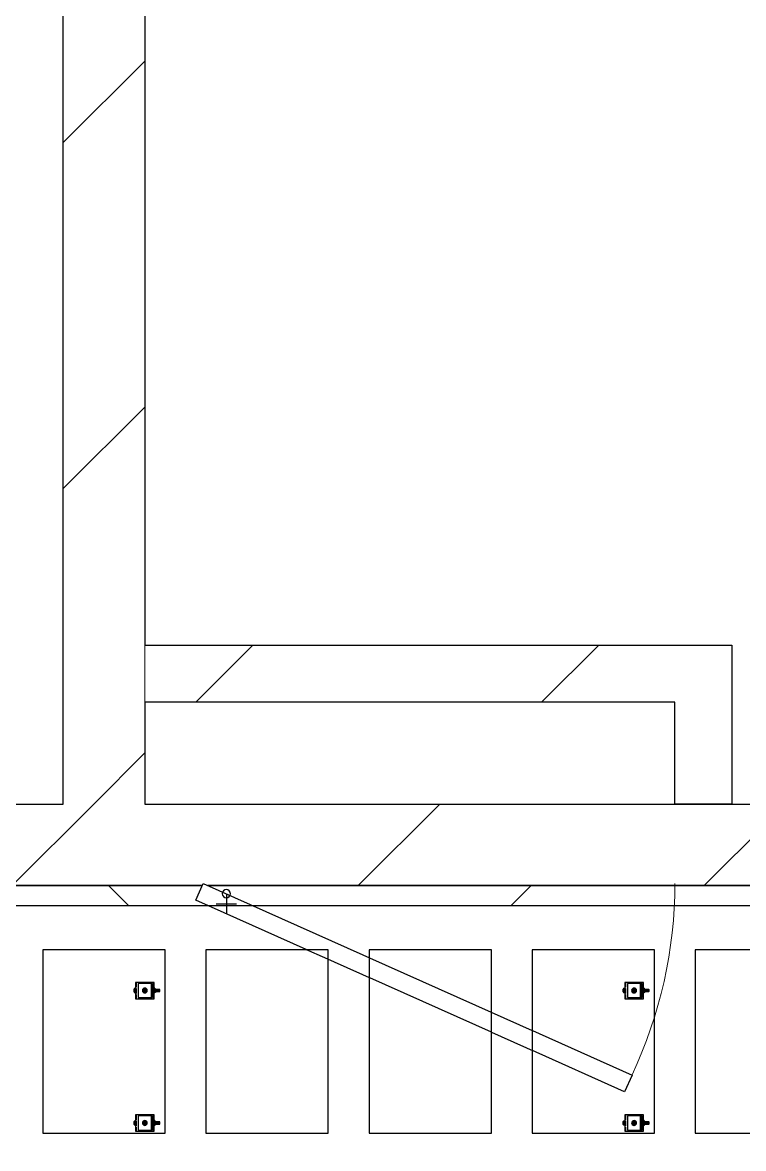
# Model space of a CAD drawing. Header units: millimetres. Extents: x -962357 to -591296, y -195428 to 59420.
# Drawn here: x -826980 to -825212, y 7300 to 10062 of the extents above; entities that cross this region are included whole.
import ezdxf

# ---------------------------------------------------------------- set-up
doc = ezdxf.new("R2010")
doc.units = ezdxf.units.MM
doc.linetypes.add('ACAD_ISO02W100', pattern=[15, 12, -3])
for name, color, linetype in [('000 - CSD_PL_001 - ASCESSORIES', 251, 'Continuous'), ('000 - H A T C H', 8, 'Continuous'), ('000 - WIPEOUT', 250, 'Continuous'), ('001 - ASCESSORIES', 251, 'Continuous'), ('A11_ALU.SOLID SHEET', 2, 'Continuous')]:
    doc.layers.add(name, color=color, linetype=linetype)
for name, color, linetype, lineweight in [('A-DOOR', 3, 'Continuous', 25), ('A-DOOR-E', 2, 'Continuous', 25), ('A-DOOR-OPNG', 2, 'Continuous', 9), ('A-FLOR-E', 2, 'Continuous', 9), ('A-GLAZ-CURT', 2, 'Continuous', 9), ('A-WALL', 5, 'Continuous', 9), ('A-WALL-FNSH', 2, 'Continuous', 9), ('A-WALL-PATT', 1, 'Continuous', 9)]:
    doc.layers.add(name, color=color, linetype=linetype, lineweight=lineweight)
doc.layers.get('000 - CSD_PL_001 - ASCESSORIES').off()
pattern_1 = [(45, (2.4, 1), (-424.26407, 424.26407), [])]

# ---------------------------------------------------------------- blocks, each defined once
blk = doc.blocks.new('PPLS-PP19_Custom Tile Pattern - Custom Tile Pattern-16106263-4180-01 LOWER PLATFORM LEVEL - REFLECTED CEILING PLAN')
at = {"layer": 'A-GLAZ-CURT'}
for p, q in [((-300, 0), (300, 0)), ((300, 0), (-300, 0)), ((-134.2, 0), (-140, 0)), ((230.1, 0), (300, 0)), ((-300, -50), (300, -50)), ((300, -50), (-300, -50))]:
    blk.add_line(p, q, dxfattribs=at)
at = {"layer": 'A-GLAZ-CURT', "flags": 128}
for points in [[(-300, 0), (-291.6, 0), (-283.3, 0), (-275.2, 0), (-267.3, 0), (-259.5, 0), (-251.8, 0), (-244.2, 0), (-236.7, 0), (-229.4, 0), (-222.1, 0), (-214.8, 0), (-207.7, 0), (-200.8, 0), (-194, 0), (-187.5, 0), (-181.4, 0)], [(-190.4, 0), (-196.4, 0), (-202.6, 0), (-209, 0), (-215.7, 0), (-222.6, 0), (-229.7, 0), (-237, 0), (-244.4, 0), (-252, 0), (-259.7, 0), (-267.5, 0), (-275.5, 0), (-283.6, 0), (-291.7, 0), (-300, 0)], [(-149.4, 0), (-141.8, 0), (-132.8, 0), (-126.1, 0)]]:
    blk.add_lwpolyline(points, dxfattribs=at)
at = {"layer": 'A-GLAZ-CURT'}
for points, knots in [([(-300, 0), (-284.7, 0), (-236.6, 0), (-176.1, 0), (-138.3, 0), (-124.9, 0)], [-5323.127839, -5323.127839, -5323.127839, -5323.127839, -4502.809032, -2700.551212, -1108.984966, -1108.984966, -1108.984966, -1108.984966]), ([(-159.2, 0), (-159.6, 0), (-163.4, 0), (-174, 0), (-185.6, 0), (-209.8, 0), (-232, 0), (-248.9, 0), (-253.5, 0), (-253.7, 0)], [-2257.973564, -2257.973564, -2257.973564, -2257.973564, -2237.412286, -2029.680487, -1755.085331, -1400.429864, -858.079193, -543.655514, -531.287897, -531.287897, -531.287897, -531.287897]), ([(-143.3, 0), (-144.7, 0), (-149.9, 0), (-162, 0), (-177.9, 0), (-199.5, 0), (-215.4, 0), (-225.5, 0), (-226.7, 0)], [-2390.191866, -2390.191866, -2390.191866, -2390.191866, -2308.929706, -2113.765672, -1763.376603, -1422.553702, -978.033455, -910.549282, -910.549282, -910.549282, -910.549282]), ([(-128, 0), (-130.6, 0), (-136.8, 0), (-144.4, 0), (-147.1, 0)], [-5691.037617, -5691.037617, -5691.037617, -5691.037617, -5508.838257, -5319.88299, -5319.88299, -5319.88299, -5319.88299]), ([(-65.9, 0), (-70.5, 0), (-83.9, 0), (-110.9, 0), (-128.7, 0), (-142.4, 0), (-143.6, 0)], [-7788.403577, -7788.403577, -7788.403577, -7788.403577, -7508.296369, -7004.680444, -6449.282163, -6393.465623, -6393.465623, -6393.465623, -6393.465623]), ([(-118.2, 0), (-119.4, 0), (-122.1, 0), (-125.4, 0), (-127, 0), (-127.4, 0)], [-164.249813, -164.249813, -164.249813, -164.249813, -98.539552, -24.539552, 0, 0, 0, 0]), ([(-126.5, 0), (-122.4, 0), (-108.7, 0), (-90.8, 0), (-77.2, 0), (-72.3, 0)], [-5231.017328, -5231.017328, -5231.017328, -5231.017328, -4994.692869, -4542.524482, -4234.633075, -4234.633075, -4234.633075, -4234.633075]), ([(-125.7, 0), (-125.3, 0), (-120.4, 0), (-107.3, 0), (-90.4, 0), (-75.3, 0), (-68.4, 0), (-65.1, 0), (-63.6, 0)], [-4082.700899, -4082.700899, -4082.700899, -4082.700899, -4054.690705, -3793.097032, -3402.597032, -3144.956779, -3050.982048, -2969.237017, -2969.237017, -2969.237017, -2969.237017]), ([(-114.9, 0), (-108, 0), (-98.7, 0), (-91.2, 0), (-90.5, 0)], [-6773.888853, -6773.888853, -6773.888853, -6773.888853, -6236.997189, -6184.855039, -6184.855039, -6184.855039, -6184.855039]), ([(-58.7, 0), (-59.6, 0), (-65.7, 0), (-81.2, 0), (-99.4, 0), (-111.4, 0), (-113.3, 0)], [-1113.463882, -1113.463882, -1113.463882, -1113.463882, -1060.00838, -740.068933, -229.489605, -123.718209, -123.718209, -123.718209, -123.718209]), ([(-39.2, 0), (-39.7, 0), (-45.3, 0), (-56.2, 0), (-75.6, 0), (-92, 0), (-103.2, 0), (-106.1, 0)], [-1826.829157, -1826.829157, -1826.829157, -1826.829157, -1792.521578, -1466.981642, -1208.454564, -789.402658, -608.943052, -608.943052, -608.943052, -608.943052]), ([(-96.4, 0), (-96.2, 0), (-90.9, 0), (-71.3, 0), (-42.5, 0), (-15.2, 0), (-3.8, 0), (-1, 0)], [-5115.12164, -5115.12164, -5115.12164, -5115.12164, -5103.229623, -4799.173296, -4065.652676, -3589.737505, -3410.081093, -3410.081093, -3410.081093, -3410.081093]), ([(-67.9, 0), (-73, 0), (-81.1, 0), (-89.2, 0), (-91.8, 0)], [-2627.997013, -2627.997013, -2627.997013, -2627.997013, -2193.204658, -1970.99776, -1970.99776, -1970.99776, -1970.99776]), ([(-79.5, 0), (-79.3, 0), (-74.9, 0), (-70.9, 0), (-67.4, 0)], [-1286.743147, -1286.743147, -1286.743147, -1286.743147, -1274.333717, -1073.56893, -1073.56893, -1073.56893, -1073.56893]), ([(-29, 0), (-34, 0), (-43.7, 0), (-55.8, 0), (-63.3, 0), (-65.5, 0)], [-2680.714891, -2680.714891, -2680.714891, -2680.714891, -2413.671296, -2161.752162, -2037.343317, -2037.343317, -2037.343317, -2037.343317]), ([(31.2, 0), (26, 0), (12, 0), (-16.9, 0), (-42.2, 0), (-56.4, 0), (-58.5, 0)], [-4496.803627, -4496.803627, -4496.803627, -4496.803627, -4222.080604, -3745.412743, -2981.410125, -2831.320802, -2831.320802, -2831.320802, -2831.320802]), ([(-49.8, 0), (-48.2, 0), (-45.4, 0), (-42.6, 0), (-41.8, 0)], [-4417.7536, -4417.7536, -4417.7536, -4417.7536, -4321.566175, -4270.495146, -4270.495146, -4270.495146, -4270.495146]), ([(71, 0), (70.7, 0), (65.3, 0), (53.5, 0), (37, 0), (24.1, 0), (12.8, 0), (-2.9, 0), (-20.6, 0), (-32.8, 0), (-42.4, 0), (-47, 0), (-47.8, 0)], [-2966.590051, -2966.590051, -2966.590051, -2966.590051, -2950.589685, -2634.532728, -2313.748533, -2106.613311, -1925.670641, -1617.263037, -1290.787923, -1039.307308, -819.71621, -773.893057, -773.893057, -773.893057, -773.893057]), ([(-45.9, 0), (-43, 0), (-37.8, 0), (-33.6, 0), (-32.3, 0)], [-3487.344885, -3487.344885, -3487.344885, -3487.344885, -3315.260113, -3238.248822, -3238.248822, -3238.248822, -3238.248822]), ([(-31.3, 0), (-28.4, 0), (-17, 0), (8.8, 0), (43.4, 0), (68.5, 0), (77.9, 0), (79.3, 0)], [-6062.162279, -6062.162279, -6062.162279, -6062.162279, -5862.463379, -5340.621928, -4573.028122, -4094.177415, -3998.447461, -3998.447461, -3998.447461, -3998.447461]), ([(2.8, 0), (-4.7, 0), (-14.7, 0), (-28.9, 0), (-31.3, 0)], [-9880.810509, -9880.810509, -9880.810509, -9880.810509, -9424.652049, -9299.586361, -9299.586361, -9299.586361, -9299.586361]), ([(-29, 0), (-28.7, 0), (-27.4, 0), (-24.5, 0), (-22.6, 0)], [-166.548282, -166.548282, -166.548282, -166.548282, -102.06493, 0, 0, 0, 0]), ([(-22.6, 0), (-20.3, 0), (-17, 0), (-12.7, 0), (-10.9, 0), (-9.9, 0)], [-56468.192263, -56468.192263, -56468.192263, -56468.192263, -56344.022017, -56303.229861, -56238.992205, -56238.992205, -56238.992205, -56238.992205]), ([(-21.2, 0), (-19.4, 0), (-11.8, 0), (-1.3, 0), (4.5, 0)], [-2989.152759, -2989.152759, -2989.152759, -2989.152759, -2864.387349, -2490.960632, -2490.960632, -2490.960632, -2490.960632]), ([(0.5, 0), (-2.2, 0), (-6.9, 0), (-11, 0), (-12.4, 0)], [-2679.34943, -2679.34943, -2679.34943, -2679.34943, -2518.50168, -2435.772209, -2435.772209, -2435.772209, -2435.772209]), ([(-3.4, 0), (-0.6, 0), (14, 0), (42.8, 0), (88.7, 0), (120.6, 0), (138.3, 0), (138.5, 0)], [-439.821474, -439.821474, -439.821474, -439.821474, -429.606584, -390.253598, -346.313304, -291.370682, -290.5735, -290.5735, -290.5735, -290.5735]), ([(3.4, 0), (4.6, 0), (8, 0), (16, 0), (22.5, 0), (24.5, 0)], [-211.182196, -211.182196, -211.182196, -211.182196, -206.416616, -198.214427, -187.717507, -187.717507, -187.717507, -187.717507]), ([(103.1, 0), (101.1, 0), (86.3, 0), (63.3, 0), (37, 0), (25.3, 0), (20.9, 0)], [-375.435014, -375.435014, -375.435014, -375.435014, -369.147452, -330.153101, -307.516438, -289.397823, -289.397823, -289.397823, -289.397823]), ([(21.5, 0), (22, 0), (24.6, 0), (31, 0), (39, 0), (48.3, 0), (52.8, 0), (53.9, 0)], [-1992.768506, -1992.768506, -1992.768506, -1992.768506, -1956.422387, -1818.904206, -1645.594513, -1443.202566, -1370.028348, -1370.028348, -1370.028348, -1370.028348]), ([(136.4, 0), (121.7, 0), (86.9, 0), (51.2, 0), (31.2, 0)], [-106.750556, -106.750556, -106.750556, -106.750556, -59.610984, 0, 0, 0, 0]), ([(36.3, 0), (37.8, 0), (46.7, 0), (52.8, 0), (56.3, 0)], [-314.598523, -314.598523, -314.598523, -314.598523, -305.899624, -292.458861, -292.458861, -292.458861, -292.458861]), ([(100.3, 0), (90.4, 0), (75.2, 0), (57.8, 0), (46.5, 0), (41.8, 0), (38.2, 0), (37.3, 0)], [-395.777283, -395.777283, -395.777283, -395.777283, -357.622665, -341.267687, -334.000314, -326.15566, -321.97841, -321.97841, -321.97841, -321.97841]), ([(39, 0), (43.3, 0), (54.4, 0), (67.2, 0), (73, 0)], [-4639.627446, -4639.627446, -4639.627446, -4639.627446, -4353.683244, -3976.823525, -3976.823525, -3976.823525, -3976.823525]), ([(96.7, 0), (97, 0), (100.3, 0), (109, 0), (120.8, 0), (139.9, 0), (160.9, 0), (176.3, 0), (182.7, 0)], [-2253.533331, -2253.533331, -2253.533331, -2253.533331, -2233.599744, -2052.234781, -1843.028543, -1530.39897, -1095.004608, -662.803921, -662.803921, -662.803921, -662.803921]), ([(131.4, 0), (132.9, 0), (139.5, 0), (148, 0), (152.6, 0)], [-625.910216, -625.910216, -625.910216, -625.910216, -618.981161, -603.66234, -603.66234, -603.66234, -603.66234]), ([(162.8, 0), (165.4, 0), (168.7, 0), (170.7, 0), (170.7, 0)], [-111.264224, -111.264224, -111.264224, -111.264224, -56.742688, -55.632112, -55.632112, -55.632112, -55.632112]), ([(300, 0), (286.5, 0), (254.2, 0), (207.1, 0), (179.8, 0), (166.2, 0), (164.9, 0)], [-285.253232, -285.253232, -285.253232, -285.253232, -244.693688, -187.987675, -143.776725, -138.771843, -138.771843, -138.771843, -138.771843]), ([(171.5, 0), (176.5, 0), (188.6, 0), (194.3, 0), (195.7, 0)], [-7971.819559, -7971.819559, -7971.819559, -7971.819559, -7784.112253, -7707.76565, -7707.76565, -7707.76565, -7707.76565]), ([(185.8, 0), (186.9, 0), (192.6, 0), (208.8, 0), (219.4, 0), (230.1, 0)], [-46.257281, -46.257281, -46.257281, -46.257281, -41.623857, -24.459831, 0, 0, 0, 0]), ([(219.8, 0), (225.3, 0), (244.4, 0), (264.9, 0), (276, 0), (279, 0)], [-6915.603924, -6915.603924, -6915.603924, -6915.603924, -6582.165592, -6068.460911, -5859.388289, -5859.388289, -5859.388289, -5859.388289]), ([(286.1, 0), (286.6, 0), (288.3, 0), (293.6, 0), (297.8, 0), (300, 0)], [-4011.010929, -4011.010929, -4011.010929, -4011.010929, -3959.664717, -3862.421465, -3746.95702, -3746.95702, -3746.95702, -3746.95702])]:
    blk.add_open_spline(points, degree=3, knots=knots, dxfattribs=at)
for points in [[(-122.9, 0), (-125.3, 0), (-129.6, 0), (-133.8, 0)], [(-108.5, 0), (-104.3, 0), (-99.2, 0), (-91.5, 0)], [(67.8, 0), (71.7, 0), (75.7, 0), (79.6, 0)]]:
    blk.add_open_spline(points, degree=3, dxfattribs=at)
blk = doc.blocks.new('PPLS-PP19_Custom Tile Pattern - Custom Tile Pattern-V88-4180-01 LOWER PLATFORM LEVEL - REFLECTED CEILING PLAN')
at = {"layer": 'A-GLAZ-CURT'}
for p, q in [((-300, 0), (300, 0)), ((300, 0), (-300, 0)), ((-134.2, 0), (-140, 0)), ((233.8, 0), (300, 0)), ((-300, -50), (300, -50)), ((300, -50), (-300, -50))]:
    blk.add_line(p, q, dxfattribs=at)
at = {"layer": 'A-GLAZ-CURT', "flags": 128}
for points in [[(-300, 0), (-291.6, 0), (-283.3, 0), (-275.2, 0), (-267.3, 0), (-259.5, 0), (-251.8, 0), (-244.2, 0), (-236.7, 0), (-229.4, 0), (-222.1, 0), (-214.8, 0), (-207.7, 0), (-200.8, 0), (-194, 0), (-187.5, 0), (-181.4, 0)], [(-190.4, 0), (-196.4, 0), (-202.6, 0), (-209, 0), (-215.7, 0), (-222.6, 0), (-229.7, 0), (-237, 0), (-244.4, 0), (-252, 0), (-259.7, 0), (-267.5, 0), (-275.5, 0), (-283.6, 0), (-291.7, 0), (-300, 0)], [(-149.4, 0), (-141.8, 0), (-132.8, 0), (-126.1, 0)]]:
    blk.add_lwpolyline(points, dxfattribs=at)
at = {"layer": 'A-GLAZ-CURT'}
for points, knots in [([(-300, 0), (-284.7, 0), (-236.6, 0), (-176.1, 0), (-138.3, 0), (-124.9, 0)], [-5323.127839, -5323.127839, -5323.127839, -5323.127839, -4502.809032, -2700.551212, -1108.984966, -1108.984966, -1108.984966, -1108.984966]), ([(-159.2, 0), (-159.6, 0), (-163.4, 0), (-174, 0), (-185.6, 0), (-209.8, 0), (-232, 0), (-248.9, 0), (-253.5, 0), (-253.7, 0)], [-2257.973564, -2257.973564, -2257.973564, -2257.973564, -2237.412286, -2029.680487, -1755.085331, -1400.429864, -858.079193, -543.655514, -531.287897, -531.287897, -531.287897, -531.287897]), ([(-143.3, 0), (-144.7, 0), (-149.9, 0), (-162, 0), (-177.9, 0), (-199.5, 0), (-215.4, 0), (-225.5, 0), (-226.7, 0)], [-2390.191866, -2390.191866, -2390.191866, -2390.191866, -2308.929706, -2113.765672, -1763.376603, -1422.553702, -978.033455, -910.549282, -910.549282, -910.549282, -910.549282]), ([(-128, 0), (-130.6, 0), (-136.8, 0), (-144.4, 0), (-147.1, 0)], [-5691.037617, -5691.037617, -5691.037617, -5691.037617, -5508.838257, -5319.88299, -5319.88299, -5319.88299, -5319.88299]), ([(-65.9, 0), (-70.5, 0), (-83.9, 0), (-110.9, 0), (-128.7, 0), (-142.4, 0), (-143.6, 0)], [-7788.403577, -7788.403577, -7788.403577, -7788.403577, -7508.296369, -7004.680444, -6449.282163, -6393.465623, -6393.465623, -6393.465623, -6393.465623]), ([(-118.2, 0), (-119.4, 0), (-122.1, 0), (-125.4, 0), (-127, 0), (-127.4, 0)], [-164.249813, -164.249813, -164.249813, -164.249813, -98.539552, -24.539552, 0, 0, 0, 0]), ([(-126.5, 0), (-122.4, 0), (-108.7, 0), (-90.8, 0), (-77.2, 0), (-72.3, 0)], [-5231.017328, -5231.017328, -5231.017328, -5231.017328, -4994.692869, -4542.524482, -4234.633075, -4234.633075, -4234.633075, -4234.633075]), ([(-125.7, 0), (-125.3, 0), (-120.4, 0), (-107.3, 0), (-90.4, 0), (-75.3, 0), (-68.4, 0), (-65.1, 0), (-63.6, 0)], [-4082.700899, -4082.700899, -4082.700899, -4082.700899, -4054.690705, -3793.097032, -3402.597032, -3144.956779, -3050.982048, -2969.237017, -2969.237017, -2969.237017, -2969.237017]), ([(-114.9, 0), (-108, 0), (-98.7, 0), (-91.2, 0), (-90.5, 0)], [-6773.888853, -6773.888853, -6773.888853, -6773.888853, -6236.997189, -6184.855039, -6184.855039, -6184.855039, -6184.855039]), ([(-58.7, 0), (-59.6, 0), (-65.7, 0), (-81.2, 0), (-99.4, 0), (-111.4, 0), (-113.3, 0)], [-1113.463882, -1113.463882, -1113.463882, -1113.463882, -1060.00838, -740.068933, -229.489605, -123.718209, -123.718209, -123.718209, -123.718209]), ([(-39.2, 0), (-39.7, 0), (-45.3, 0), (-56.2, 0), (-75.6, 0), (-92, 0), (-103.2, 0), (-106.1, 0)], [-1826.829157, -1826.829157, -1826.829157, -1826.829157, -1792.521578, -1466.981642, -1208.454564, -789.402658, -608.943052, -608.943052, -608.943052, -608.943052]), ([(-96.4, 0), (-96.2, 0), (-90.9, 0), (-71.3, 0), (-42.5, 0), (-15.2, 0), (-3.8, 0), (-1, 0)], [-5115.12164, -5115.12164, -5115.12164, -5115.12164, -5103.229623, -4799.173296, -4065.652676, -3589.737505, -3410.081093, -3410.081093, -3410.081093, -3410.081093]), ([(-67.9, 0), (-73, 0), (-81.1, 0), (-89.2, 0), (-91.8, 0)], [-2627.997013, -2627.997013, -2627.997013, -2627.997013, -2193.204658, -1970.99776, -1970.99776, -1970.99776, -1970.99776]), ([(-79.5, 0), (-79.3, 0), (-74.9, 0), (-70.9, 0), (-67.4, 0)], [-1286.743147, -1286.743147, -1286.743147, -1286.743147, -1274.333717, -1073.56893, -1073.56893, -1073.56893, -1073.56893]), ([(-29, 0), (-34, 0), (-43.7, 0), (-55.8, 0), (-63.3, 0), (-65.5, 0)], [-2680.714891, -2680.714891, -2680.714891, -2680.714891, -2413.671296, -2161.752162, -2037.343317, -2037.343317, -2037.343317, -2037.343317]), ([(31.2, 0), (26, 0), (12, 0), (-16.9, 0), (-42.2, 0), (-56.4, 0), (-58.5, 0)], [-4496.803627, -4496.803627, -4496.803627, -4496.803627, -4222.080604, -3745.412743, -2981.410125, -2831.320802, -2831.320802, -2831.320802, -2831.320802]), ([(-49.8, 0), (-48.2, 0), (-45.4, 0), (-42.6, 0), (-41.8, 0)], [-4417.7536, -4417.7536, -4417.7536, -4417.7536, -4321.566175, -4270.495146, -4270.495146, -4270.495146, -4270.495146]), ([(71, 0), (70.7, 0), (65.3, 0), (53.5, 0), (37, 0), (24.1, 0), (12.8, 0), (-2.9, 0), (-20.6, 0), (-32.8, 0), (-42.4, 0), (-47, 0), (-47.8, 0)], [-2966.590051, -2966.590051, -2966.590051, -2966.590051, -2950.589685, -2634.532728, -2313.748533, -2106.613311, -1925.670641, -1617.263037, -1290.787923, -1039.307308, -819.71621, -773.893057, -773.893057, -773.893057, -773.893057]), ([(-45.9, 0), (-43, 0), (-37.8, 0), (-33.6, 0), (-32.3, 0)], [-3487.344885, -3487.344885, -3487.344885, -3487.344885, -3315.260113, -3238.248822, -3238.248822, -3238.248822, -3238.248822]), ([(-31.3, 0), (-28.4, 0), (-17, 0), (8.8, 0), (43.4, 0), (68.5, 0), (77.9, 0), (79.3, 0)], [-6062.162279, -6062.162279, -6062.162279, -6062.162279, -5862.463379, -5340.621928, -4573.028122, -4094.177415, -3998.447461, -3998.447461, -3998.447461, -3998.447461]), ([(2.8, 0), (-4.7, 0), (-14.7, 0), (-28.9, 0), (-31.3, 0)], [-9880.810509, -9880.810509, -9880.810509, -9880.810509, -9424.652049, -9299.586361, -9299.586361, -9299.586361, -9299.586361]), ([(-29, 0), (-28.7, 0), (-27.4, 0), (-24.5, 0), (-22.6, 0)], [-166.548282, -166.548282, -166.548282, -166.548282, -102.06493, 0, 0, 0, 0]), ([(-22.6, 0), (-20.3, 0), (-17, 0), (-12.7, 0), (-10.9, 0), (-9.9, 0)], [-56468.192263, -56468.192263, -56468.192263, -56468.192263, -56344.022017, -56303.229861, -56238.992205, -56238.992205, -56238.992205, -56238.992205]), ([(-21.2, 0), (-19.4, 0), (-11.8, 0), (-1.3, 0), (4.5, 0)], [-2989.152759, -2989.152759, -2989.152759, -2989.152759, -2864.387349, -2490.960632, -2490.960632, -2490.960632, -2490.960632]), ([(0.5, 0), (-2.2, 0), (-6.9, 0), (-11, 0), (-12.4, 0)], [-2679.34943, -2679.34943, -2679.34943, -2679.34943, -2518.50168, -2435.772209, -2435.772209, -2435.772209, -2435.772209]), ([(-3.4, 0), (-0.6, 0), (14, 0), (42.8, 0), (88.7, 0), (120.6, 0), (138.3, 0), (138.5, 0)], [-439.821474, -439.821474, -439.821474, -439.821474, -429.606584, -390.253598, -346.313304, -291.370682, -290.5735, -290.5735, -290.5735, -290.5735]), ([(3.4, 0), (4.6, 0), (8, 0), (16, 0), (22.5, 0), (24.5, 0)], [-211.182196, -211.182196, -211.182196, -211.182196, -206.416616, -198.214427, -187.717507, -187.717507, -187.717507, -187.717507]), ([(103.1, 0), (101.1, 0), (86.3, 0), (63.3, 0), (37, 0), (25.3, 0), (20.9, 0)], [-375.435014, -375.435014, -375.435014, -375.435014, -369.147452, -330.153101, -307.516438, -289.397823, -289.397823, -289.397823, -289.397823]), ([(21.5, 0), (22, 0), (24.6, 0), (31, 0), (39, 0), (48.3, 0), (52.8, 0), (53.9, 0)], [-1992.768506, -1992.768506, -1992.768506, -1992.768506, -1956.422387, -1818.904206, -1645.594513, -1443.202566, -1370.028348, -1370.028348, -1370.028348, -1370.028348]), ([(136.4, 0), (121.7, 0), (86.9, 0), (51.2, 0), (31.2, 0)], [-106.750556, -106.750556, -106.750556, -106.750556, -59.610984, 0, 0, 0, 0]), ([(36.3, 0), (37.8, 0), (46.7, 0), (52.8, 0), (56.3, 0)], [-314.598523, -314.598523, -314.598523, -314.598523, -305.899624, -292.458861, -292.458861, -292.458861, -292.458861]), ([(100.3, 0), (90.4, 0), (75.2, 0), (57.8, 0), (46.5, 0), (41.8, 0), (38.2, 0), (37.3, 0)], [-395.777283, -395.777283, -395.777283, -395.777283, -357.622665, -341.267687, -334.000314, -326.15566, -321.97841, -321.97841, -321.97841, -321.97841]), ([(39, 0), (43.3, 0), (54.4, 0), (67.2, 0), (73, 0)], [-4639.627446, -4639.627446, -4639.627446, -4639.627446, -4353.683244, -3976.823525, -3976.823525, -3976.823525, -3976.823525]), ([(96.7, 0), (97, 0), (100.3, 0), (109, 0), (120.8, 0), (139.9, 0), (160.9, 0), (176.3, 0), (182.7, 0)], [-2253.533331, -2253.533331, -2253.533331, -2253.533331, -2233.599744, -2052.234781, -1843.028543, -1530.39897, -1095.004608, -662.803921, -662.803921, -662.803921, -662.803921]), ([(131.4, 0), (132.9, 0), (139.5, 0), (148, 0), (152.6, 0)], [-625.910216, -625.910216, -625.910216, -625.910216, -618.981161, -603.66234, -603.66234, -603.66234, -603.66234]), ([(162.8, 0), (165.4, 0), (168.7, 0), (170.7, 0), (170.7, 0)], [-111.264224, -111.264224, -111.264224, -111.264224, -56.742688, -55.632112, -55.632112, -55.632112, -55.632112]), ([(231.1, 0), (222.1, 0), (199.7, 0), (179.8, 0), (166.2, 0), (164.9, 0)], [-215.867311, -215.867311, -215.867311, -215.867311, -187.987675, -143.776725, -138.771843, -138.771843, -138.771843, -138.771843]), ([(171.5, 0), (176.5, 0), (188.6, 0), (194.3, 0), (195.7, 0)], [-7971.819559, -7971.819559, -7971.819559, -7971.819559, -7784.112253, -7707.76565, -7707.76565, -7707.76565, -7707.76565]), ([(185.8, 0), (186.9, 0), (192.6, 0), (208.8, 0), (219.4, 0), (230.1, 0)], [-46.257281, -46.257281, -46.257281, -46.257281, -41.623857, -24.459831, 0, 0, 0, 0]), ([(235.5, 0), (237, 0), (249.5, 0), (264.9, 0), (276, 0), (279, 0)], [-6651.550015, -6651.550015, -6651.550015, -6651.550015, -6582.165592, -6068.460911, -5859.388289, -5859.388289, -5859.388289, -5859.388289]), ([(300, 0), (286.5, 0), (266, 0), (245.5, 0), (238.6, 0)], [-285.253232, -285.253232, -285.253232, -285.253232, -244.693688, -223.576857, -223.576857, -223.576857, -223.576857]), ([(286.1, 0), (286.6, 0), (288.3, 0), (293.6, 0), (297.8, 0), (300, 0)], [-4011.010929, -4011.010929, -4011.010929, -4011.010929, -3959.664717, -3862.421465, -3746.95702, -3746.95702, -3746.95702, -3746.95702])]:
    blk.add_open_spline(points, degree=3, knots=knots, dxfattribs=at)
for points in [[(-122.9, 0), (-125.3, 0), (-129.6, 0), (-133.8, 0)], [(-108.5, 0), (-104.3, 0), (-99.2, 0), (-91.5, 0)], [(67.8, 0), (71.7, 0), (75.7, 0), (79.6, 0)], [(219.8, 0), (223.7, 0), (228.7, 0), (233.8, 0)]]:
    blk.add_open_spline(points, degree=3, dxfattribs=at)
blk = doc.blocks.new('PPLS-PP19_Custom Tile Pattern - Custom Tile Pattern-V89-4180-01 LOWER PLATFORM LEVEL - REFLECTED CEILING PLAN')
at = {"layer": 'A-GLAZ-CURT'}
for p, q in [((-300, 0), (133.7, 0)), ((133.7, 0), (-300, 0)), ((-134.2, 0), (-140, 0)), ((244, 0), (300, 0)), ((244, 0), (300, 0)), ((300, 0), (244, 0)), ((-300, -50), (245.6, -50)), ((245.6, -50), (-300, -50)), ((258.9, -50), (300, -50)), ((300, -50), (258.9, -50))]:
    blk.add_line(p, q, dxfattribs=at)
at = {"layer": 'A-GLAZ-CURT', "flags": 128}
for points in [[(-300, 0), (-291.6, 0), (-283.3, 0), (-275.2, 0), (-267.3, 0), (-259.5, 0), (-251.8, 0), (-244.2, 0), (-236.7, 0), (-229.4, 0), (-222.1, 0), (-214.8, 0), (-207.7, 0), (-200.8, 0), (-194, 0), (-187.5, 0), (-181.4, 0)], [(-190.4, 0), (-196.4, 0), (-202.6, 0), (-209, 0), (-215.7, 0), (-222.6, 0), (-229.7, 0), (-237, 0), (-244.4, 0), (-252, 0), (-259.7, 0), (-267.5, 0), (-275.5, 0), (-283.6, 0), (-291.7, 0), (-300, 0)], [(-149.4, 0), (-141.8, 0), (-132.8, 0), (-126.1, 0)]]:
    blk.add_lwpolyline(points, dxfattribs=at)
at = {"layer": 'A-GLAZ-CURT'}
for points, knots in [([(-300, 0), (-284.7, 0), (-236.6, 0), (-176.1, 0), (-138.3, 0), (-124.9, 0)], [-5323.127839, -5323.127839, -5323.127839, -5323.127839, -4502.809032, -2700.551212, -1108.984966, -1108.984966, -1108.984966, -1108.984966]), ([(-159.2, 0), (-159.6, 0), (-163.4, 0), (-174, 0), (-185.6, 0), (-209.8, 0), (-232, 0), (-248.9, 0), (-253.5, 0), (-253.7, 0)], [-2257.973564, -2257.973564, -2257.973564, -2257.973564, -2237.412286, -2029.680487, -1755.085331, -1400.429864, -858.079193, -543.655514, -531.287897, -531.287897, -531.287897, -531.287897]), ([(-143.3, 0), (-144.7, 0), (-149.9, 0), (-162, 0), (-177.9, 0), (-199.5, 0), (-215.4, 0), (-225.5, 0), (-226.7, 0)], [-2390.191866, -2390.191866, -2390.191866, -2390.191866, -2308.929706, -2113.765672, -1763.376603, -1422.553702, -978.033455, -910.549282, -910.549282, -910.549282, -910.549282]), ([(-128, 0), (-130.6, 0), (-136.8, 0), (-144.4, 0), (-147.1, 0)], [-5691.037617, -5691.037617, -5691.037617, -5691.037617, -5508.838257, -5319.88299, -5319.88299, -5319.88299, -5319.88299]), ([(-65.9, 0), (-70.5, 0), (-83.9, 0), (-110.9, 0), (-128.7, 0), (-142.4, 0), (-143.6, 0)], [-7788.403577, -7788.403577, -7788.403577, -7788.403577, -7508.296369, -7004.680444, -6449.282163, -6393.465623, -6393.465623, -6393.465623, -6393.465623]), ([(-118.2, 0), (-119.4, 0), (-122.1, 0), (-125.4, 0), (-127, 0), (-127.4, 0)], [-164.249813, -164.249813, -164.249813, -164.249813, -98.539552, -24.539552, 0, 0, 0, 0]), ([(-126.5, 0), (-122.4, 0), (-108.7, 0), (-90.8, 0), (-77.2, 0), (-72.3, 0)], [-5231.017328, -5231.017328, -5231.017328, -5231.017328, -4994.692869, -4542.524482, -4234.633075, -4234.633075, -4234.633075, -4234.633075]), ([(-125.7, 0), (-125.3, 0), (-120.4, 0), (-107.3, 0), (-90.4, 0), (-75.3, 0), (-68.4, 0), (-65.1, 0), (-63.6, 0)], [-4082.700899, -4082.700899, -4082.700899, -4082.700899, -4054.690705, -3793.097032, -3402.597032, -3144.956779, -3050.982048, -2969.237017, -2969.237017, -2969.237017, -2969.237017]), ([(-114.9, 0), (-108, 0), (-98.7, 0), (-91.2, 0), (-90.5, 0)], [-6773.888853, -6773.888853, -6773.888853, -6773.888853, -6236.997189, -6184.855039, -6184.855039, -6184.855039, -6184.855039]), ([(-58.7, 0), (-59.6, 0), (-65.7, 0), (-81.2, 0), (-99.4, 0), (-111.4, 0), (-113.3, 0)], [-1113.463882, -1113.463882, -1113.463882, -1113.463882, -1060.00838, -740.068933, -229.489605, -123.718209, -123.718209, -123.718209, -123.718209]), ([(-39.2, 0), (-39.7, 0), (-45.3, 0), (-56.2, 0), (-75.6, 0), (-92, 0), (-103.2, 0), (-106.1, 0)], [-1826.829157, -1826.829157, -1826.829157, -1826.829157, -1792.521578, -1466.981642, -1208.454564, -789.402658, -608.943052, -608.943052, -608.943052, -608.943052]), ([(-96.4, 0), (-96.2, 0), (-90.9, 0), (-71.3, 0), (-42.5, 0), (-15.2, 0), (-3.8, 0), (-1, 0)], [-5115.12164, -5115.12164, -5115.12164, -5115.12164, -5103.229623, -4799.173296, -4065.652676, -3589.737505, -3410.081093, -3410.081093, -3410.081093, -3410.081093]), ([(-67.9, 0), (-73, 0), (-81.1, 0), (-89.2, 0), (-91.8, 0)], [-2627.997013, -2627.997013, -2627.997013, -2627.997013, -2193.204658, -1970.99776, -1970.99776, -1970.99776, -1970.99776]), ([(-79.5, 0), (-79.3, 0), (-74.9, 0), (-70.9, 0), (-67.4, 0)], [-1286.743147, -1286.743147, -1286.743147, -1286.743147, -1274.333717, -1073.56893, -1073.56893, -1073.56893, -1073.56893]), ([(-29, 0), (-34, 0), (-43.7, 0), (-55.8, 0), (-63.3, 0), (-65.5, 0)], [-2680.714891, -2680.714891, -2680.714891, -2680.714891, -2413.671296, -2161.752162, -2037.343317, -2037.343317, -2037.343317, -2037.343317]), ([(31.2, 0), (26, 0), (12, 0), (-16.9, 0), (-42.2, 0), (-56.4, 0), (-58.5, 0)], [-4496.803627, -4496.803627, -4496.803627, -4496.803627, -4222.080604, -3745.412743, -2981.410125, -2831.320802, -2831.320802, -2831.320802, -2831.320802]), ([(-49.8, 0), (-48.2, 0), (-45.4, 0), (-42.6, 0), (-41.8, 0)], [-4417.7536, -4417.7536, -4417.7536, -4417.7536, -4321.566175, -4270.495146, -4270.495146, -4270.495146, -4270.495146]), ([(71, 0), (70.7, 0), (65.3, 0), (53.5, 0), (37, 0), (24.1, 0), (12.8, 0), (-2.9, 0), (-20.6, 0), (-32.8, 0), (-42.4, 0), (-47, 0), (-47.8, 0)], [-2966.590051, -2966.590051, -2966.590051, -2966.590051, -2950.589685, -2634.532728, -2313.748533, -2106.613311, -1925.670641, -1617.263037, -1290.787923, -1039.307308, -819.71621, -773.893057, -773.893057, -773.893057, -773.893057]), ([(-45.9, 0), (-43, 0), (-37.8, 0), (-33.6, 0), (-32.3, 0)], [-3487.344885, -3487.344885, -3487.344885, -3487.344885, -3315.260113, -3238.248822, -3238.248822, -3238.248822, -3238.248822]), ([(-31.3, 0), (-28.4, 0), (-17, 0), (8.8, 0), (43.4, 0), (68.5, 0), (77.9, 0), (79.3, 0)], [-6062.162279, -6062.162279, -6062.162279, -6062.162279, -5862.463379, -5340.621928, -4573.028122, -4094.177415, -3998.447461, -3998.447461, -3998.447461, -3998.447461]), ([(2.8, 0), (-4.7, 0), (-14.7, 0), (-28.9, 0), (-31.3, 0)], [-9880.810509, -9880.810509, -9880.810509, -9880.810509, -9424.652049, -9299.586361, -9299.586361, -9299.586361, -9299.586361]), ([(-29, 0), (-28.7, 0), (-27.4, 0), (-24.5, 0), (-22.6, 0)], [-166.548282, -166.548282, -166.548282, -166.548282, -102.06493, 0, 0, 0, 0]), ([(-22.6, 0), (-20.3, 0), (-17, 0), (-12.7, 0), (-10.9, 0), (-9.9, 0)], [-56468.192263, -56468.192263, -56468.192263, -56468.192263, -56344.022017, -56303.229861, -56238.992205, -56238.992205, -56238.992205, -56238.992205]), ([(-21.2, 0), (-19.4, 0), (-11.8, 0), (-1.3, 0), (4.5, 0)], [-2989.152759, -2989.152759, -2989.152759, -2989.152759, -2864.387349, -2490.960632, -2490.960632, -2490.960632, -2490.960632]), ([(0.5, 0), (-2.2, 0), (-6.9, 0), (-11, 0), (-12.4, 0)], [-2679.34943, -2679.34943, -2679.34943, -2679.34943, -2518.50168, -2435.772209, -2435.772209, -2435.772209, -2435.772209]), ([(-3.4, 0), (-0.6, 0), (14, 0), (42.8, 0), (86.6, 0), (116.3, 0), (131.8, 0)], [-439.821474, -439.821474, -439.821474, -439.821474, -429.606584, -390.253598, -346.313304, -297.680547, -297.680547, -297.680547, -297.680547]), ([(3.4, 0), (4.6, 0), (8, 0), (16, 0), (22.5, 0), (24.5, 0)], [-211.182196, -211.182196, -211.182196, -211.182196, -206.416616, -198.214427, -187.717507, -187.717507, -187.717507, -187.717507]), ([(103.1, 0), (101.1, 0), (86.3, 0), (63.3, 0), (37, 0), (25.3, 0), (20.9, 0)], [-375.435014, -375.435014, -375.435014, -375.435014, -369.147452, -330.153101, -307.516438, -289.397823, -289.397823, -289.397823, -289.397823]), ([(21.5, 0), (22, 0), (24.6, 0), (31, 0), (39, 0), (48.3, 0), (52.8, 0), (53.9, 0)], [-1992.768506, -1992.768506, -1992.768506, -1992.768506, -1956.422387, -1818.904206, -1645.594513, -1443.202566, -1370.028348, -1370.028348, -1370.028348, -1370.028348]), ([(133.7, 0), (119.8, 0), (86, 0), (51.2, 0), (31.2, 0)], [-103.85088, -103.85088, -103.85088, -103.85088, -59.610984, 0, 0, 0, 0]), ([(36.3, 0), (37.8, 0), (46.7, 0), (52.8, 0), (56.3, 0)], [-314.598523, -314.598523, -314.598523, -314.598523, -305.899624, -292.458861, -292.458861, -292.458861, -292.458861]), ([(100.3, 0), (90.4, 0), (75.2, 0), (57.8, 0), (46.5, 0), (41.8, 0), (38.2, 0), (37.3, 0)], [-395.777283, -395.777283, -395.777283, -395.777283, -357.622665, -341.267687, -334.000314, -326.15566, -321.97841, -321.97841, -321.97841, -321.97841]), ([(39, 0), (43.3, 0), (54.4, 0), (67.2, 0), (73, 0)], [-4639.627446, -4639.627446, -4639.627446, -4639.627446, -4353.683244, -3976.823525, -3976.823525, -3976.823525, -3976.823525]), ([(96.7, 0), (97, 0), (100.3, 0), (109, 0), (119.8, 0), (128.8, 0), (133.7, 0)], [-2253.533331, -2253.533331, -2253.533331, -2253.533331, -2233.599744, -2052.234781, -1843.028543, -1591.834599, -1591.834599, -1591.834599, -1591.834599]), ([(244, 0), (253.3, 0), (265.9, 0), (276, 0), (279, 0)], [-6518.63086, -6518.63086, -6518.63086, -6518.63086, -6068.460911, -5859.388289, -5859.388289, -5859.388289, -5859.388289]), ([(300, 0), (286.5, 0), (268.6, 0), (250.6, 0), (246.2, 0)], [-285.253232, -285.253232, -285.253232, -285.253232, -244.693688, -231.286404, -231.286404, -231.286404, -231.286404]), ([(286.1, 0), (286.6, 0), (288.3, 0), (293.6, 0), (297.8, 0), (300, 0)], [-4011.010929, -4011.010929, -4011.010929, -4011.010929, -3959.664717, -3862.421465, -3746.95702, -3746.95702, -3746.95702, -3746.95702])]:
    blk.add_open_spline(points, degree=3, knots=knots, dxfattribs=at)
for points in [[(-122.9, 0), (-125.3, 0), (-129.6, 0), (-133.8, 0)], [(-108.5, 0), (-104.3, 0), (-99.2, 0), (-91.5, 0)], [(67.8, 0), (71.7, 0), (75.7, 0), (79.6, 0)]]:
    blk.add_open_spline(points, degree=3, dxfattribs=at)
blk = doc.blocks.new('*U403')
at = {"layer": 'A-GLAZ-CURT', "rotation": 180}
for name, p in [('PPLS-PP19_Custom Tile Pattern - Custom Tile Pattern-16106263-4180-01 LOWER PLATFORM LEVEL - REFLECTED CEILING PLAN', (-82200, 4315)), ('PPLS-PP19_Custom Tile Pattern - Custom Tile Pattern-V89-4180-01 LOWER PLATFORM LEVEL - REFLECTED CEILING PLAN', (-81600, 4315)), ('PPLS-PP19_Custom Tile Pattern - Custom Tile Pattern-V88-4180-01 LOWER PLATFORM LEVEL - REFLECTED CEILING PLAN', (-81000, 4315)), ('PPLS-PP19_Custom Tile Pattern - Custom Tile Pattern-16106263-4180-01 LOWER PLATFORM LEVEL - REFLECTED CEILING PLAN', (-80400, 4315))]:
    blk.add_blockref(name, p, dxfattribs=at)
blk = doc.blocks.new('*U622')
at = {"color": 3}
for points in [[(-225, 350), (225, 350), (225, 50), (-225, 50)], [(-225, -50), (225, -50), (225, -350), (-225, -350)], [(-225, -450), (225, -450), (225, -750), (-225, -750)], [(-225, -850), (225, -850), (225, -1150), (-225, -1150)], [(-225, -1250), (225, -1250), (225, -1550), (-225, -1550)]]:
    blk.add_wipeout(points, dxfattribs=at).dxf.layer = '000 - WIPEOUT'
at = {"layer": 'A11_ALU.SOLID SHEET', "color": 0, "linetype": 'ByBlock'}
for points in [[(-225, 50), (225, 50), (225, 350), (-225, 350)], [(-225, -350), (225, -350), (225, -50), (-225, -50)], [(-225, -750), (225, -750), (225, -450), (-225, -450)], [(-225, -1150), (225, -1150), (225, -850), (-225, -850)], [(-225, -1550), (225, -1550), (225, -1250), (-225, -1250)]]:
    blk.add_lwpolyline(points, close=True, dxfattribs=at)
blk = doc.blocks.new('*U5836')
blk.add_lwpolyline([(-87625, 350), (-76337.6, 350), (-76337.6, 4315), (-87625, 4315)], close=True)
at = {"layer": 'A11_ALU.SOLID SHEET', "linetype": 'ByBlock', "rotation": 90}
blk.add_blockref('*U622', (-81900, 3982.5), dxfattribs=at)
blk = doc.blocks.new('DPA_AC-SG-PI - A1_1200x1300 mm-9434749-4180-01 LOWER PLATFORM LEVEL - REFLECTED CEILING PLAN')
at = {"layer": 'A-DOOR'}
for p, q in [((-500, 5), (-500, -45)), ((-525, -20), (-475, -20))]:
    blk.add_line(p, q, dxfattribs=at)
for start, end in [(0, 180), (180, 0)]:
    blk.add_arc((-500, 5), 10, start, end, dxfattribs=at)
at = {"layer": 'A-DOOR-E'}
for p, q in [((-575, -11.1), (-556.6, 30)), ((-556.6, 30), (494.9, -439.9)), ((476.5, -480.9), (-575, -11.1)), ((494.9, -439.9), (476.5, -480.9))]:
    blk.add_line(p, q, dxfattribs=at)
at = {"layer": 'A-DOOR-OPNG'}
blk.add_arc((-500, 30.2), 1100, 334.7442, 0, dxfattribs=at)
blk = doc.blocks.new('C-1-PP19-AR-4180-01-B_20250908-040939_EXDOWNLIGHT')
at = {"layer": 'A-DOOR-E'}
blk.add_blockref('DPA_AC-SG-PI - A1_1200x1300 mm-9434749-4180-01 LOWER PLATFORM LEVEL - REFLECTED CEILING PLAN', (-81300, 4340), dxfattribs=at)
blk = doc.blocks.new('000 - ASSCESSORIES_FAMELINE_GALV.BRACKET_FITTING_L-PROFILE_BK-08_TOP_VIEW')
at = {"linetype": 'Continuous'}
blk.add_wipeout([(-17.5, 19), (-17.5, -16), (17.5, -16), (17.5, 19)], dxfattribs=at).dxf.layer = '000 - WIPEOUT'
at = {"layer": '001 - ASCESSORIES', "linetype": 'ByBlock'}
blk.add_lwpolyline([(-17.5, 19), (17.5, 19), (17.5, 16), (-17.5, 16)], close=True, dxfattribs=at)
at = {"layer": '001 - ASCESSORIES', "color": 0, "linetype": 'Continuous'}
blk.add_lwpolyline([(-17.5, 19), (-17.5, -16), (17.5, -16), (17.5, 19)], close=True, dxfattribs=at)
at = {"layer": '001 - ASCESSORIES'}
blk.add_circle((0, 0), 3.5, dxfattribs=at)
blk = doc.blocks.new('*U492')
at = {"layer": '001 - ASCESSORIES', "color": 0}
blk.add_blockref('000 - ASSCESSORIES_FAMELINE_GALV.BRACKET_FITTING_L-PROFILE_BK-08_TOP_VIEW', (0, 0), dxfattribs=at)
blk = doc.blocks.new('000 - DYNAMIC_VIEW_ASSCESSORIES_GALV.STUD_FULL_THREAD_1-4_TOP_VIEW')
at = {"layer": '000 - H A T C H'}
h = blk.add_hatch(color=250, dxfattribs=at)
h.dxf.hatch_style = 1
edge = h.paths.add_edge_path()
edge.add_arc((0, 0), 3.18, 0, 360)
at = {"layer": '001 - ASCESSORIES', "color": 0}
blk.add_circle((0, 0), 3.18, dxfattribs=at)
blk = doc.blocks.new('*U485')
at = {"layer": '001 - ASCESSORIES', "color": 0}
blk.add_blockref('000 - DYNAMIC_VIEW_ASSCESSORIES_GALV.STUD_FULL_THREAD_1-4_TOP_VIEW', (0, 0), dxfattribs=at)
blk = doc.blocks.new('000 - ASSCESSORIES_FAMELINE_GALV.BRACKET_FITTING_U-PROFILE_BK-07_TOP_VIEW')
at = {"linetype": 'Continuous'}
blk.add_wipeout([(20, -23), (20, 23), (-20, 23), (-20, -23)], dxfattribs=at).dxf.layer = '000 - WIPEOUT'
at = {"layer": '001 - ASCESSORIES', "linetype": 'ACAD_ISO02W100'}
for p, q in [((20, 21), (-20, 21)), ((20, -21), (-20, -21))]:
    blk.add_line(p, q, dxfattribs=at)
at = {"layer": '001 - ASCESSORIES', "color": 0, "linetype": 'Continuous'}
blk.add_lwpolyline([(20, -23), (20, 23), (-20, 23), (-20, -23)], close=True, dxfattribs=at)
at = {"layer": '001 - ASCESSORIES', "linetype": 'Continuous'}
blk.add_circle((0, 0), 3.5, dxfattribs=at)
blk = doc.blocks.new('*U489')
at = {"layer": '001 - ASCESSORIES', "color": 0, "linetype": 'ByBlock'}
blk.add_blockref('000 - ASSCESSORIES_FAMELINE_GALV.BRACKET_FITTING_U-PROFILE_BK-07_TOP_VIEW', (0, 0), dxfattribs=at)
blk = doc.blocks.new('*U281')
at = {"layer": '001 - ASCESSORIES', "color": 0}
blk.add_lwpolyline([(4.6, 0), (2.3, 4), (-2.3, 4), (-4.6, 0), (-2.3, -4), (2.3, -4)], close=True, dxfattribs=at)
at = {"layer": '001 - ASCESSORIES', "color": 8}
blk.add_circle((0, 0), 3.85, dxfattribs=at)
at = {"layer": '001 - ASCESSORIES', "color": 0}
blk.add_circle((0, 0), 2.6, dxfattribs=at)
blk = doc.blocks.new('*U639')
at = {"layer": '000 - CSD_PL_001 - ASCESSORIES', "color": 0, "rotation": 270}
blk.add_blockref('*U281', (0, 0), dxfattribs=at)
blk = doc.blocks.new('*U308')
at = {"layer": '001 - ASCESSORIES'}
blk.add_lwpolyline([(-0.3, -4.5), (-0.3, -2.5, -19.949874), (0.3, -2.5), (0.3, -4.5)], format="xyb", dxfattribs=at)
blk.add_arc((0, 0), 4.5, 273.1847, 266.8153, dxfattribs=at)
blk = doc.blocks.new('000 - ASSCESSORIES_SPRING_WASHER_M5_TOP_VIEW')
at = {"color": 6}
blk.add_blockref('*U308', (0, 0), dxfattribs=at)
blk = doc.blocks.new('*U641')
at = {"color": 6}
blk.add_blockref('000 - ASSCESSORIES_SPRING_WASHER_M5_TOP_VIEW', (0, 0), dxfattribs=at)
blk = doc.blocks.new('*U307')
at = {"layer": '001 - ASCESSORIES'}
blk.add_lwpolyline([(-0.3, -6), (-0.3, -2.5, -19.949874), (0.2, -2.5), (0.2, -6)], format="xyb", dxfattribs=at)
blk.add_arc((0, 0), 6, 273.1847, 266.8153, dxfattribs=at)
blk = doc.blocks.new('000 - ASSCESSORIES_WASHER_M5_TOP_VIEW')
at = {"color": 6}
blk.add_blockref('*U307', (0, 0), dxfattribs=at)
blk = doc.blocks.new('*U640')
at = {"color": 6}
blk.add_blockref('000 - ASSCESSORIES_WASHER_M5_TOP_VIEW', (0, 0), dxfattribs=at)
blk = doc.blocks.new('*U282')
at = {"color": 1}
for p, q in [((-3.5, 3.5), (3.5, 3.5)), ((-3.5, 0), (3.5, 0))]:
    blk.add_line(p, q, dxfattribs=at)
at = {"color": 0}
for points in [[(-2.3, 3.2, 0.249855), (-4.6, 3.2), (-4.6, 0.3, 0.249855), (-2.3, 0.3)], [(2.3, 3.2, 0.062432), (0, 3.5, 0.062432), (-2.3, 3.2), (-2.3, 0.3, 0.061701), (0, 0, 0.061701), (2.3, 0.3)], [(4.6, 3.2, 0.249855), (2.3, 3.2), (2.3, 0.3, 0.249855), (4.6, 0.3)]]:
    blk.add_lwpolyline(points, format="xyb", close=True, dxfattribs=at)
blk = doc.blocks.new('*U296')
at = {"layer": '000 - H A T C H'}
h = blk.add_hatch(dxfattribs=at)
h.set_pattern_fill('ANSI35', color=8, scale=4, angle=65)
h.set_pattern_definition([(110, (-0.5, 0), (-0.939693, -0.34202), []), (110, (-0.2012, 0.6409), (-0.939693, -0.34202), [1.25, -0.25, 0, -0.25])])
h.paths.add_polyline_path([(0, -2.5), (59.5, -2.5), (59.5, 2.5), (0, 2.5)])
at = {"color": 8}
blk.add_line((59.5, -2.5), (59.5, 2.5), dxfattribs=at)
at = {"color": 1}
blk.add_lwpolyline([(59.5, 2.5), (0, 2.5), (0, -2.5), (59.5, -2.5), (60, -2), (60, 2)], close=True, dxfattribs=at)
blk = doc.blocks.new('*U448')
at = {"layer": '000 - H A T C H'}
h = blk.add_hatch(color=250, dxfattribs=at)
h.dxf.hatch_style = 1
edge = h.paths.add_edge_path()
edge.add_line((-0.3, -4.6), (-3.2, -4.6))
edge.add_arc((-1, -3.5), 2.45, 180, 208.0569, ccw=False)
edge.add_line((-3.5, -3.5), (-3.5, 0))
edge.add_arc((5.9, 0), 9.36, 179.9761, 180.0239, ccw=False)
edge.add_line((-3.5, 0), (-3.5, 0))
edge.add_arc((5.9, 0), 9.36, 179.9761, 180.0239, ccw=False)
edge.add_line((-3.5, 0), (-3.5, 3.5))
edge.add_arc((-1, 3.5), 2.45, 151.9431, 180, ccw=False)
edge.add_line((-3.2, 4.6), (-0.3, 4.6))
edge.add_arc((-2.5, 3.5), 2.45, 360, 388.0569, ccw=False)
edge.add_line((0, 3.5), (0, -3.5))
edge.add_arc((-2.5, -3.5), 2.45, 331.9431, 360, ccw=False)
blk.add_blockref('*U296', (0, 0))
at = {"layer": '001 - ASCESSORIES', "rotation": 90}
blk.add_blockref('*U282', (0, 0), dxfattribs=at)
blk = doc.blocks.new('*U306')
blk.add_wipeout([(-6, 0.65), (6, 0.65), (6, -0.65), (-6, -0.65)]).dxf.layer = '000 - WIPEOUT'
at = {"layer": '001 - ASCESSORIES'}
blk.add_lwpolyline([(-6, 0.65), (6, 0.65), (6, -0.65), (-6, -0.65)], close=True, dxfattribs=at)
blk.add_wipeout([(0.1, -0.65), (6, -0.65), (6, 0.65), (0.1, 0.65)]).dxf.layer = '000 - WIPEOUT'
blk.add_wipeout([(-0.1, -0.65), (-6, -0.65), (-6, 0.65), (-0.1, 0.65)]).dxf.layer = '000 - WIPEOUT'
for points in [[(-0.1, -0.65), (-6, -0.65), (-6, 0.65), (-0.1, 0.65)], [(0.1, -0.65), (6, -0.65), (6, 0.65), (0.1, 0.65)]]:
    blk.add_lwpolyline(points, close=True, dxfattribs=at)
blk = doc.blocks.new('000 - ASSCESSORIES_WASHER_M5_FRONT-SIDE-BACK_VIEW')
at = {"color": 6}
blk.add_blockref('*U306', (0, 0), dxfattribs=at)
blk = doc.blocks.new('*U637')
at = {"color": 6}
blk.add_blockref('000 - ASSCESSORIES_WASHER_M5_FRONT-SIDE-BACK_VIEW', (0, 0), dxfattribs=at)
blk = doc.blocks.new('*U309')
blk.add_wipeout([(-4.5, 0.65), (4.5, 0.65), (4.5, -0.65), (-4.5, -0.65)]).dxf.layer = '000 - WIPEOUT'
at = {"layer": '001 - ASCESSORIES'}
blk.add_lwpolyline([(-4.5, 0.65), (4.5, 0.65), (4.5, -0.65), (-4.5, -0.65)], close=True, dxfattribs=at)
blk.add_wipeout([(0.1, -0.95), (4.5, -0.65), (4.5, 0.65), (0.1, 0.35)]).dxf.layer = '000 - WIPEOUT'
blk.add_wipeout([(-0.1, -0.35), (-4.5, -0.65), (-4.5, 0.65), (-0.1, 0.95)]).dxf.layer = '000 - WIPEOUT'
for points in [[(-0.1, -0.35), (-4.5, -0.65), (-4.5, 0.65), (-0.1, 0.95)], [(0.1, -0.95), (4.5, -0.65), (4.5, 0.65), (0.1, 0.35)]]:
    blk.add_lwpolyline(points, close=True, dxfattribs=at)
blk = doc.blocks.new('000 - ASSCESSORIES_SPRING_WASHER_M5_FRONT-SIDE-BACK_VIEW')
at = {"color": 6}
blk.add_blockref('*U309', (0, 0), dxfattribs=at)
blk = doc.blocks.new('*U638')
at = {"color": 6}
blk.add_blockref('000 - ASSCESSORIES_SPRING_WASHER_M5_FRONT-SIDE-BACK_VIEW', (0, 0), dxfattribs=at)
blk = doc.blocks.new('*U486')
at = {"layer": '001 - ASCESSORIES'}
blk.add_blockref('*U448', (-23, 0), dxfattribs=at)
at = {"layer": '001 - ASCESSORIES', "color": 6, "rotation": 180}
for name in ['*U640', '*U641']:
    blk.add_blockref(name, (0, 0), dxfattribs=at)
at = {"layer": '001 - ASCESSORIES', "color": 2, "rotation": 270}
blk.add_blockref('*U639', (0, 0), dxfattribs=at)
blk.add_blockref('*U639', (0, 0), dxfattribs=at)
at = {"layer": '001 - ASCESSORIES', "color": 0, "rotation": 90}
blk.add_blockref('*U489', (0, 0), dxfattribs=at)
at = {"layer": '001 - ASCESSORIES', "color": 0, "rotation": 270}
blk.add_blockref('*U492', (0, 0), dxfattribs=at)
at = {"layer": '001 - ASCESSORIES', "color": 6}
for name in ['*U640', '*U641']:
    blk.add_blockref(name, (0, 0), dxfattribs=at)
at = {"layer": '001 - ASCESSORIES', "color": 2, "rotation": 90}
blk.add_blockref('*U639', (0, 0), dxfattribs=at)
blk.add_blockref('*U639', (0, 0), dxfattribs=at)
at = {"layer": '001 - ASCESSORIES', "color": 1}
blk.add_blockref('*U485', (0, 0), dxfattribs=at)
at = {"layer": '001 - ASCESSORIES', "rotation": 90}
blk.add_blockref('*U637', (23.65, 0), dxfattribs=at)
blk.add_blockref('*U638', (25.25, 0), dxfattribs=at)
blk = doc.blocks.new('C-1-PP19-AR-4180-01-B_20250903-141828_ERROR_HANGING')
at = {"layer": '000 - CSD_PL_001 - ASCESSORIES', "linetype": 'ByBlock'}
for p in [(-82000, 4107.5), (-80800, 4107.5), (-82000, 3782.5), (-80800, 3782.5)]:
    blk.add_blockref('*U486', p, dxfattribs=at)

msp = doc.modelspace()

# ---------------------------------------------------------------- hatches: boundary and pattern name
at = {"layer": 'A-WALL-PATT'}
h = msp.add_hatch(dxfattribs=at)
h.set_pattern_fill('FP_2', color=256, style=0, pattern_type=2)
h.set_pattern_definition(pattern_1)
h.paths.add_polyline_path([(-826680, 8145), (-826680, 12415), (-826880, 12415), (-826880, 8145)])
h = msp.add_hatch(dxfattribs=at)
h.set_pattern_fill('FP_2', color=256, style=0, pattern_type=2)
h.set_pattern_definition(pattern_1)
h.paths.add_polyline_path([(-825380, 8395), (-825380, 8535), (-826680, 8535), (-826680, 8395), (-825913.8, 8395)])
h = msp.add_hatch(dxfattribs=at)
h.set_pattern_fill('FP_2', color=256, style=0, pattern_type=2)
h.set_pattern_definition(pattern_1)
h.paths.add_polyline_path([(-814005, 7945), (-814005, 8145), (-842655, 8145), (-842655, 7945), (-814105, 7945)])
h = msp.add_hatch(dxfattribs=at)
h.set_pattern_fill('FP_3', color=256, style=0, pattern_type=2)
h.set_pattern_definition([(45, (2.4, 1), (-1060.6602, 1060.6602), []), (135, (2.4, 1), (-1060.6602, -1060.6602), [])])
h.paths.add_polyline_path([(-818650, 7895), (-817971, 7895), (-817971, 7945), (-826525.6, 7945), (-826482.6, 7930.8), (-826472.9, 7932.1), (-826468, 7919.3), (-826413.7, 7895), (-821555.5, 7895)])
h.paths.add_polyline_path([(-826580, 7895), (-826528.7, 7897.1), (-826555, 7908.9), (-826538.9, 7945), (-834958.3, 7945), (-834958.3, 7895), (-827366.6, 7895)])

# ---------------------------------------------------------------- linework, layer by layer
at = {"layer": 'A-FLOR-E'}
for p, q in [((-826680, 8145), (-826680, 8535)), ((-826680, 8535), (-825240, 8535)), ((-825240, 8535), (-826680, 8535)), ((-826680, 8535), (-826680, 8145)), ((-825240, 8535), (-825240, 8145)), ((-825240, 8145), (-825240, 8535)), ((-825240, 8145), (-826680, 8145)), ((-826680, 8145), (-825240, 8145))]:
    msp.add_line(p, q, dxfattribs=at)
at = {"layer": 'A-WALL', "color": 7, "lineweight": 25}
for p, q in [((-826880, 8145), (-826880, 12415)), ((-826680, 11695), (-826680, 8535)), ((-826680, 8535), (-825380, 8535)), ((-825380, 8535), (-825240, 8535)), ((-825240, 8535), (-825240, 8145)), ((-826680, 8395), (-826680, 8145)), ((-825380, 8395), (-826680, 8395)), ((-825380, 8145), (-825380, 8395)), ((-842655, 8145), (-826880, 8145)), ((-826680, 8145), (-826580, 8145)), ((-826580, 8145), (-825380, 8145)), ((-825380, 8145), (-814105, 8145)), ((-825240, 8145), (-825380, 8145)), ((-826580, 7945), (-835610.3, 7945)), ((-835610.3, 7945), (-826580, 7945)), ((-826538.9, 7945), (-826580, 7945)), ((-826580, 7945), (-826538.9, 7945)), ((-825380, 7945), (-826525.6, 7945)), ((-826525.6, 7945), (-825380, 7945)), ((-817971, 7945), (-825380, 7945)), ((-825380, 7945), (-817971, 7945))]:
    msp.add_line(p, q, dxfattribs=at)
at = {"layer": 'A-WALL-FNSH', "color": 250}
for p, q in [((-826580, 7895), (-834958.3, 7895)), ((-826524, 7895), (-826580, 7895)), ((-825380, 7895), (-826413.7, 7895)), ((-817971, 7895), (-825380, 7895))]:
    msp.add_line(p, q, dxfattribs=at)

# ---------------------------------------------------------------- block references
msp.add_blockref('*U403', (-744680, 3580))

# ---------------------------------------------------------------- next in the draw order: block references
msp.add_blockref('*U5836', (-744680, 3580))

# ---------------------------------------------------------------- next in the draw order: block references
msp.add_blockref('C-1-PP19-AR-4180-01-B_20250908-040939_EXDOWNLIGHT', (-744680, 3580))

# ---------------------------------------------------------------- next in the draw order: block references
msp.add_blockref('C-1-PP19-AR-4180-01-B_20250903-141828_ERROR_HANGING', (-744680, 3580))

doc.saveas('drawing.dxf')
